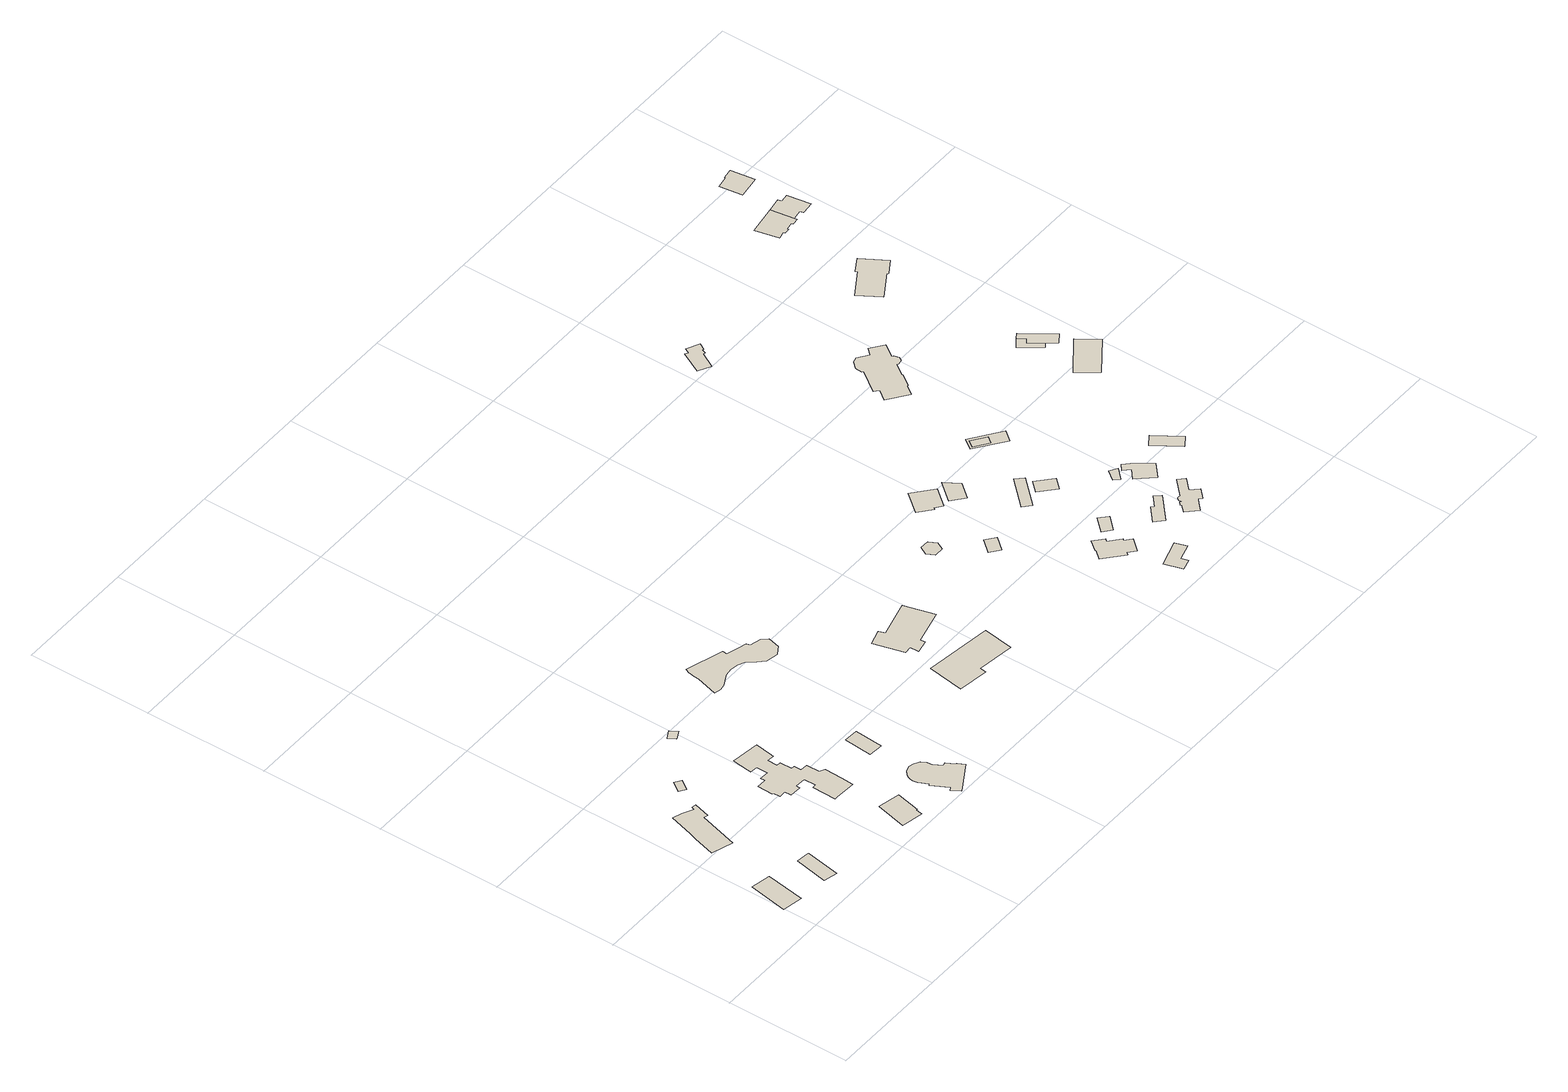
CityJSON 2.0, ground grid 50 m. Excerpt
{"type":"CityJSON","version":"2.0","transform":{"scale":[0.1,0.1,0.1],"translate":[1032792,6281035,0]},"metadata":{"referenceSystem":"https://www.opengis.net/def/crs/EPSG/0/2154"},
"CityObjects":{
"building1":{"type":"Building","attributes":{"altitude_sol":1.2,"altitude_sol_fixed":0,"code_commune_insee":"06004","code_departement_insee":"06","code_iris":"060040103","fictive_geom_cstr":false,"hauteur":6.2,"rf_force_lod11":false,"rf_h_ground":0.08,"rf_h_ground_":0.08,"rf_h_roof_50p":0,"rf_h_roof_70p":0,"rf_h_roof_max":0,"rf_h_roof_min":0,"rf_is_glass_roof_":false,"rf_nodata_frac_":1,"rf_nodata_r_":4.07,"rf_pc_select":"_HIGHEST_YET_INSUFFICIENT_COVERAGE","rf_pc_year":0,"rf_pt_density_":0,"rf_reconstruction_time":0,"rf_rmse_lod12":0,"rf_rmse_lod13":0,"rf_rmse_lod22":0,"rf_roof_n_planes":0,"rf_roof_type":"no points","rf_status":"reconstruction_succeeded","rf_volume_lod12":0,"rf_volume_lod13":0,"rf_volume_lod22":0,"s_geom_cstr":128},"geometry":[{"type":"MultiSurface","lod":"0","boundaries":[[[0,1,2,3]]]}]},
"building2":{"type":"Building","attributes":{"altitude_sol":6,"altitude_sol_fixed":7.08,"code_commune_insee":"06004","code_departement_insee":"06","code_iris":"060040103","fictive_geom_cstr":false,"hauteur":5,"rf_force_lod11":false,"rf_h_ground":0.08,"rf_h_ground_":0.08,"rf_h_roof_50p":0,"rf_h_roof_70p":0,"rf_h_roof_max":0,"rf_h_roof_min":0,"rf_is_glass_roof_":false,"rf_nodata_frac_":1,"rf_nodata_r_":2.77,"rf_pc_select":"_HIGHEST_YET_INSUFFICIENT_COVERAGE","rf_pc_year":0,"rf_pt_density_":0,"rf_reconstruction_time":0,"rf_rmse_lod12":0,"rf_rmse_lod13":0,"rf_rmse_lod22":0,"rf_roof_n_planes":0,"rf_roof_type":"no points","rf_status":"reconstruction_succeeded","rf_volume_lod12":0,"rf_volume_lod13":0,"rf_volume_lod22":0,"s_geom_cstr":77},"geometry":[{"type":"MultiSurface","lod":"0","boundaries":[[[4,5,6,7,8]]]}]},
"building3":{"type":"Building","attributes":{"altitude_sol":2.4,"altitude_sol_fixed":0,"code_commune_insee":"06004","code_departement_insee":"06","code_iris":"060040103","fictive_geom_cstr":false,"hauteur":7.6,"rf_force_lod11":false,"rf_h_ground":0.08,"rf_h_ground_":0.08,"rf_h_roof_50p":0,"rf_h_roof_70p":0,"rf_h_roof_max":0,"rf_h_roof_min":0,"rf_is_glass_roof_":false,"rf_nodata_frac_":1,"rf_nodata_r_":4.48,"rf_pc_select":"_HIGHEST_YET_INSUFFICIENT_COVERAGE","rf_pc_year":0,"rf_pt_density_":0,"rf_reconstruction_time":0,"rf_rmse_lod12":0,"rf_rmse_lod13":0,"rf_rmse_lod22":0,"rf_roof_n_planes":0,"rf_roof_type":"no points","rf_status":"reconstruction_succeeded","rf_volume_lod12":0,"rf_volume_lod13":0,"rf_volume_lod22":0,"s_geom_cstr":207},"geometry":[{"type":"MultiSurface","lod":"0","boundaries":[[[9,10,11,12,13,14,15,16,17,18,19]]]}]},
"building4":{"type":"Building","attributes":{"altitude_sol":0.9,"altitude_sol_fixed":0,"code_commune_insee":"06004","code_departement_insee":"06","code_iris":"060040103","fictive_geom_cstr":false,"hauteur":3,"rf_force_lod11":false,"rf_h_ground":0.08,"rf_h_ground_":0.08,"rf_h_roof_50p":0,"rf_h_roof_70p":0,"rf_h_roof_max":0,"rf_h_roof_min":0,"rf_is_glass_roof_":false,"rf_nodata_frac_":1,"rf_nodata_r_":1.6,"rf_pc_select":"_HIGHEST_YET_INSUFFICIENT_COVERAGE","rf_pc_year":0,"rf_pt_density_":0,"rf_reconstruction_time":0,"rf_rmse_lod12":0,"rf_rmse_lod13":0,"rf_rmse_lod22":0,"rf_roof_n_planes":0,"rf_roof_type":"no points","rf_status":"reconstruction_succeeded","rf_volume_lod12":0,"rf_volume_lod13":0,"rf_volume_lod22":0,"s_geom_cstr":16},"geometry":[{"type":"MultiSurface","lod":"0","boundaries":[[[20,21,22,23]]]}]},
"building5":{"type":"Building","attributes":{"altitude_sol":6.9,"altitude_sol_fixed":8.3,"code_commune_insee":"06004","code_departement_insee":"06","code_iris":"060040103","fictive_geom_cstr":false,"hauteur":6.1,"rf_force_lod11":false,"rf_h_ground":0.08,"rf_h_ground_":0.08,"rf_h_roof_50p":0,"rf_h_roof_70p":0,"rf_h_roof_max":0,"rf_h_roof_min":0,"rf_is_glass_roof_":false,"rf_nodata_frac_":1,"rf_nodata_r_":4.53,"rf_pc_select":"_HIGHEST_YET_INSUFFICIENT_COVERAGE","rf_pc_year":0,"rf_pt_density_":0,"rf_reconstruction_time":0,"rf_rmse_lod12":0,"rf_rmse_lod13":0,"rf_rmse_lod22":0,"rf_roof_n_planes":0,"rf_roof_type":"no points","rf_status":"reconstruction_succeeded","rf_volume_lod12":0,"rf_volume_lod13":0,"rf_volume_lod22":0,"s_geom_cstr":113},"geometry":[{"type":"MultiSurface","lod":"0","boundaries":[[[24,25,26,27,28,29]]]}]},
"building6":{"type":"Building","attributes":{"altitude_sol":0.7,"altitude_sol_fixed":6.9,"code_commune_insee":"06004","code_departement_insee":"06","code_iris":"060040103","fictive_geom_cstr":false,"hauteur":12.3,"rf_force_lod11":false,"rf_h_ground":0.08,"rf_h_ground_":0.08,"rf_h_roof_50p":0,"rf_h_roof_70p":0,"rf_h_roof_max":0,"rf_h_roof_min":0,"rf_is_glass_roof_":false,"rf_nodata_frac_":1,"rf_nodata_r_":6.03,"rf_pc_select":"_HIGHEST_YET_INSUFFICIENT_COVERAGE","rf_pc_year":0,"rf_pt_density_":0,"rf_reconstruction_time":0,"rf_rmse_lod12":0,"rf_rmse_lod13":0,"rf_rmse_lod22":0,"rf_roof_n_planes":0,"rf_roof_type":"no points","rf_status":"reconstruction_succeeded","rf_volume_lod12":0,"rf_volume_lod13":0,"rf_volume_lod22":0,"s_geom_cstr":433},"geometry":[{"type":"MultiSurface","lod":"0","boundaries":[[[30,31,32,33,34,35,36,37,38,39,40,41,42,43,44,45,46,47,48,49,50,51,52,53,54,55,56,57,58,59,60,61,62,63]]]}]},
"building7":{"type":"Building","attributes":{"altitude_sol":0.8,"altitude_sol_fixed":0,"code_commune_insee":"06004","code_departement_insee":"06","code_iris":"060040103","fictive_geom_cstr":false,"hauteur":3,"rf_force_lod11":false,"rf_h_ground":0.08,"rf_h_ground_":0.08,"rf_h_roof_50p":0,"rf_h_roof_70p":0,"rf_h_roof_max":0,"rf_h_roof_min":0,"rf_is_glass_roof_":false,"rf_nodata_frac_":1,"rf_nodata_r_":1.68,"rf_pc_select":"_HIGHEST_YET_INSUFFICIENT_COVERAGE","rf_pc_year":0,"rf_pt_density_":0,"rf_reconstruction_time":0,"rf_rmse_lod12":0,"rf_rmse_lod13":0,"rf_rmse_lod22":0,"rf_roof_n_planes":0,"rf_roof_type":"no points","rf_status":"reconstruction_succeeded","rf_volume_lod12":0,"rf_volume_lod13":0,"rf_volume_lod22":0,"s_geom_cstr":13},"geometry":[{"type":"MultiSurface","lod":"0","boundaries":[[[64,65,66,67]]]}]},
"building8":{"type":"Building","attributes":{"altitude_sol":6.7,"altitude_sol_fixed":8.99,"code_commune_insee":"06004","code_departement_insee":"06","code_iris":"060040103","fictive_geom_cstr":false,"hauteur":10.9,"rf_force_lod11":false,"rf_h_ground":0.08,"rf_h_ground_":0.08,"rf_h_roof_50p":0,"rf_h_roof_70p":0,"rf_h_roof_max":0,"rf_h_roof_min":0,"rf_is_glass_roof_":false,"rf_nodata_frac_":1,"rf_nodata_r_":5.62,"rf_pc_select":"_HIGHEST_YET_INSUFFICIENT_COVERAGE","rf_pc_year":0,"rf_pt_density_":0,"rf_reconstruction_time":0,"rf_rmse_lod12":0,"rf_rmse_lod13":0,"rf_rmse_lod22":0,"rf_roof_n_planes":0,"rf_roof_type":"no points","rf_status":"reconstruction_succeeded","rf_volume_lod12":0,"rf_volume_lod13":0,"rf_volume_lod22":0,"s_geom_cstr":217},"geometry":[{"type":"MultiSurface","lod":"0","boundaries":[[[68,69,70,71,72,73,74,75,76,77,78,79,80,81,82,83,84,85,86,87,88]]]}]},
"building9":{"type":"Building","attributes":{"altitude_sol":1.9,"altitude_sol_fixed":7.5,"code_commune_insee":"06004","code_departement_insee":"06","code_iris":"060040103","fictive_geom_cstr":false,"hauteur":5,"rf_force_lod11":false,"rf_h_ground":0.08,"rf_h_ground_":0.08,"rf_h_roof_50p":0,"rf_h_roof_70p":0,"rf_h_roof_max":0,"rf_h_roof_min":0,"rf_is_glass_roof_":false,"rf_nodata_frac_":1,"rf_nodata_r_":2.92,"rf_pc_select":"_HIGHEST_YET_INSUFFICIENT_COVERAGE","rf_pc_year":0,"rf_pt_density_":0,"rf_reconstruction_time":0,"rf_rmse_lod12":0,"rf_rmse_lod13":0,"rf_rmse_lod22":0,"rf_roof_n_planes":0,"rf_roof_type":"no points","rf_status":"reconstruction_succeeded","rf_volume_lod12":0,"rf_volume_lod13":0,"rf_volume_lod22":0,"s_geom_cstr":66},"geometry":[{"type":"MultiSurface","lod":"0","boundaries":[[[89,90,91,92]]]}]},
"building10":{"type":"Building","attributes":{"altitude_sol":0.4,"altitude_sol_fixed":0,"code_commune_insee":"06004","code_departement_insee":"06","code_iris":"060040103","fictive_geom_cstr":false,"hauteur":12.2,"rf_force_lod11":false,"rf_h_ground":0.08,"rf_h_ground_":0.08,"rf_h_roof_50p":0,"rf_h_roof_70p":0,"rf_h_roof_max":0,"rf_h_roof_min":0,"rf_is_glass_roof_":false,"rf_nodata_frac_":1,"rf_nodata_r_":5.79,"rf_pc_select":"_HIGHEST_YET_INSUFFICIENT_COVERAGE","rf_pc_year":0,"rf_pt_density_":0,"rf_reconstruction_time":0,"rf_rmse_lod12":0,"rf_rmse_lod13":0,"rf_rmse_lod22":0,"rf_roof_n_planes":0,"rf_roof_type":"no points","rf_status":"reconstruction_succeeded","rf_volume_lod12":0,"rf_volume_lod13":0,"rf_volume_lod22":0,"s_geom_cstr":331},"geometry":[{"type":"MultiSurface","lod":"0","boundaries":[[[93,94,95,96,97,98,99,100,101,102,103,104,105,106,107,108,109,110,111,112,113,114,115,116]]]}]},
"building11":{"type":"Building","attributes":{"altitude_sol":0.9,"altitude_sol_fixed":9.44,"code_commune_insee":"06004","code_departement_insee":"06","code_iris":"060040103","fictive_geom_cstr":false,"hauteur":4.6,"rf_force_lod11":false,"rf_h_ground":0.08,"rf_h_ground_":0.08,"rf_h_roof_50p":0,"rf_h_roof_70p":0,"rf_h_roof_max":0,"rf_h_roof_min":0,"rf_is_glass_roof_":false,"rf_nodata_frac_":1,"rf_nodata_r_":7.1,"rf_pc_select":"_HIGHEST_YET_INSUFFICIENT_COVERAGE","rf_pc_year":0,"rf_pt_density_":0,"rf_reconstruction_time":0,"rf_rmse_lod12":0,"rf_rmse_lod13":0,"rf_rmse_lod22":0,"rf_roof_n_planes":0,"rf_roof_type":"no points","rf_status":"reconstruction_succeeded","rf_volume_lod12":0,"rf_volume_lod13":0,"rf_volume_lod22":0,"s_geom_cstr":365},"geometry":[{"type":"MultiSurface","lod":"0","boundaries":[[[117,118,119,120,121,122]]]}]},
"building12":{"type":"Building","attributes":{"altitude_sol":1.3,"altitude_sol_fixed":7.45,"code_commune_insee":"06004","code_departement_insee":"06","code_iris":"060040103","fictive_geom_cstr":false,"hauteur":3.2,"rf_force_lod11":false,"rf_h_ground":0.08,"rf_h_ground_":0.08,"rf_h_roof_50p":0,"rf_h_roof_70p":0,"rf_h_roof_max":0,"rf_h_roof_min":0,"rf_is_glass_roof_":false,"rf_nodata_frac_":1,"rf_nodata_r_":6.3,"rf_pc_select":"_HIGHEST_YET_INSUFFICIENT_COVERAGE","rf_pc_year":0,"rf_pt_density_":0,"rf_reconstruction_time":0,"rf_rmse_lod12":0,"rf_rmse_lod13":0,"rf_rmse_lod22":0,"rf_roof_n_planes":0,"rf_roof_type":"no points","rf_status":"reconstruction_succeeded","rf_volume_lod12":0,"rf_volume_lod13":0,"rf_volume_lod22":0,"s_geom_cstr":297},"geometry":[{"type":"MultiSurface","lod":"0","boundaries":[[[123,124,125,126,127,128,129,130,131,132]]]}]},
"building13":{"type":"Building","attributes":{"altitude_sol_fixed":0,"code_commune_insee":"06004","code_departement_insee":"06","code_iris":"060040103","fictive_geom_cstr":true,"hauteur":2,"rf_force_lod11":false,"rf_h_ground":0.08,"rf_h_ground_":0.08,"rf_h_roof_50p":0,"rf_h_roof_70p":0,"rf_h_roof_max":0,"rf_h_roof_min":0,"rf_is_glass_roof_":false,"rf_nodata_frac_":1,"rf_nodata_r_":3.11,"rf_pc_select":"_HIGHEST_YET_INSUFFICIENT_COVERAGE","rf_pc_year":0,"rf_pt_density_":0,"rf_reconstruction_time":0,"rf_rmse_lod12":0,"rf_rmse_lod13":0,"rf_rmse_lod22":0,"rf_roof_n_planes":0,"rf_roof_type":"no points","rf_status":"reconstruction_succeeded","rf_volume_lod12":0,"rf_volume_lod13":0,"rf_volume_lod22":0},"geometry":[{"type":"MultiSurface","lod":"0","boundaries":[[[133,134,135,136,137,138]]]}]},
"building14":{"type":"Building","attributes":{"altitude_sol":4,"altitude_sol_fixed":7.5,"code_commune_insee":"06004","code_departement_insee":"06","code_iris":"060040103","fictive_geom_cstr":false,"hauteur":4.6,"rf_force_lod11":false,"rf_h_ground":0.08,"rf_h_ground_":0.08,"rf_h_roof_50p":0,"rf_h_roof_70p":0,"rf_h_roof_max":0,"rf_h_roof_min":0,"rf_is_glass_roof_":false,"rf_nodata_frac_":1,"rf_nodata_r_":2.42,"rf_pc_select":"_HIGHEST_YET_INSUFFICIENT_COVERAGE","rf_pc_year":0,"rf_pt_density_":0,"rf_reconstruction_time":0,"rf_rmse_lod12":0,"rf_rmse_lod13":0,"rf_rmse_lod22":0,"rf_roof_n_planes":0,"rf_roof_type":"no points","rf_status":"reconstruction_succeeded","rf_volume_lod12":0,"rf_volume_lod13":0,"rf_volume_lod22":0,"s_geom_cstr":32},"geometry":[{"type":"MultiSurface","lod":"0","boundaries":[[[139,140,141,142,143]]]}]},
"building15":{"type":"Building","attributes":{"altitude_sol":5,"altitude_sol_fixed":9.02,"code_commune_insee":"06004","code_departement_insee":"06","code_iris":"060040103","fictive_geom_cstr":false,"hauteur":8.7,"rf_force_lod11":false,"rf_h_ground":0.08,"rf_h_ground_":0.08,"rf_h_roof_50p":0,"rf_h_roof_70p":0,"rf_h_roof_max":0,"rf_h_roof_min":0,"rf_is_glass_roof_":false,"rf_nodata_frac_":1,"rf_nodata_r_":4.2,"rf_pc_select":"_HIGHEST_YET_INSUFFICIENT_COVERAGE","rf_pc_year":0,"rf_pt_density_":0,"rf_reconstruction_time":0,"rf_rmse_lod12":0,"rf_rmse_lod13":0,"rf_rmse_lod22":0,"rf_roof_n_planes":0,"rf_roof_type":"no points","rf_status":"reconstruction_succeeded","rf_volume_lod12":0,"rf_volume_lod13":0,"rf_volume_lod22":0,"s_geom_cstr":116},"geometry":[{"type":"MultiSurface","lod":"0","boundaries":[[[144,145,146,147,148,149,150,151,152,153,154,155]]]}]},
"building16":{"type":"Building","attributes":{"altitude_sol":1.4,"altitude_sol_fixed":0,"code_commune_insee":"06004","code_departement_insee":"06","code_iris":"060040103","fictive_geom_cstr":false,"hauteur":11.9,"rf_force_lod11":false,"rf_h_ground":0.08,"rf_h_ground_":0.08,"rf_h_roof_50p":0,"rf_h_roof_70p":0,"rf_h_roof_max":0,"rf_h_roof_min":0,"rf_is_glass_roof_":false,"rf_nodata_frac_":1,"rf_nodata_r_":4.84,"rf_pc_select":"_HIGHEST_YET_INSUFFICIENT_COVERAGE","rf_pc_year":0,"rf_pt_density_":0,"rf_reconstruction_time":0,"rf_rmse_lod12":0,"rf_rmse_lod13":0,"rf_rmse_lod22":0,"rf_roof_n_planes":0,"rf_roof_type":"no points","rf_status":"reconstruction_succeeded","rf_volume_lod12":0,"rf_volume_lod13":0,"rf_volume_lod22":0,"s_geom_cstr":100},"geometry":[{"type":"MultiSurface","lod":"0","boundaries":[[[156,157,158,159,160,161]]]}]},
"building17":{"type":"Building","attributes":{"altitude_sol":5.7,"altitude_sol_fixed":10.32,"code_commune_insee":"06004","code_departement_insee":"06","code_iris":"060040103","fictive_geom_cstr":false,"hauteur":4,"rf_force_lod11":false,"rf_h_ground":0.08,"rf_h_ground_":0.08,"rf_h_roof_50p":0,"rf_h_roof_70p":0,"rf_h_roof_max":0,"rf_h_roof_min":0,"rf_is_glass_roof_":false,"rf_nodata_frac_":1,"rf_nodata_r_":2.82,"rf_pc_select":"_HIGHEST_YET_INSUFFICIENT_COVERAGE","rf_pc_year":0,"rf_pt_density_":0,"rf_reconstruction_time":0,"rf_rmse_lod12":0,"rf_rmse_lod13":0,"rf_rmse_lod22":0,"rf_roof_n_planes":0,"rf_roof_type":"no points","rf_status":"reconstruction_succeeded","rf_volume_lod12":0,"rf_volume_lod13":0,"rf_volume_lod22":0,"s_geom_cstr":70},"geometry":[{"type":"MultiSurface","lod":"0","boundaries":[[[162,163,164,165,166,167]]]}]},
"building18":{"type":"Building","attributes":{"altitude_sol":1.4,"altitude_sol_fixed":6.68,"code_commune_insee":"06004","code_departement_insee":"06","code_iris":"060040103","fictive_geom_cstr":false,"hauteur":7.7,"rf_force_lod11":false,"rf_h_ground":0.08,"rf_h_ground_":0.08,"rf_h_roof_50p":0,"rf_h_roof_70p":0,"rf_h_roof_max":0,"rf_h_roof_min":0,"rf_is_glass_roof_":false,"rf_nodata_frac_":1,"rf_nodata_r_":3.27,"rf_pc_select":"_HIGHEST_YET_INSUFFICIENT_COVERAGE","rf_pc_year":0,"rf_pt_density_":0,"rf_reconstruction_time":0,"rf_rmse_lod12":0,"rf_rmse_lod13":0,"rf_rmse_lod22":0,"rf_roof_n_planes":0,"rf_roof_type":"no points","rf_status":"reconstruction_succeeded","rf_volume_lod12":0,"rf_volume_lod13":0,"rf_volume_lod22":0,"s_geom_cstr":57},"geometry":[{"type":"MultiSurface","lod":"0","boundaries":[[[168,169,170,171]]]}]},
"building19":{"type":"Building","attributes":{"altitude_sol":4.8,"altitude_sol_fixed":9.08,"code_commune_insee":"06004","code_departement_insee":"06","code_iris":"060040103","fictive_geom_cstr":false,"hauteur":3,"rf_force_lod11":false,"rf_h_ground":0.08,"rf_h_ground_":0.08,"rf_h_roof_50p":0,"rf_h_roof_70p":0,"rf_h_roof_max":0,"rf_h_roof_min":0,"rf_is_glass_roof_":false,"rf_nodata_frac_":1,"rf_nodata_r_":2.17,"rf_pc_select":"_HIGHEST_YET_INSUFFICIENT_COVERAGE","rf_pc_year":0,"rf_pt_density_":0,"rf_reconstruction_time":0,"rf_rmse_lod12":0,"rf_rmse_lod13":0,"rf_rmse_lod22":0,"rf_roof_n_planes":0,"rf_roof_type":"no points","rf_status":"reconstruction_succeeded","rf_volume_lod12":0,"rf_volume_lod13":0,"rf_volume_lod22":0,"s_geom_cstr":30},"geometry":[{"type":"MultiSurface","lod":"0","boundaries":[[[172,173,174,175]]]}]},
"building20":{"type":"Building","attributes":{"altitude_sol":4.3,"altitude_sol_fixed":7.76,"code_commune_insee":"06004","code_departement_insee":"06","code_iris":"060040103","fictive_geom_cstr":false,"hauteur":5.2,"rf_force_lod11":false,"rf_h_ground":0.08,"rf_h_ground_":0.08,"rf_h_roof_50p":0,"rf_h_roof_70p":0,"rf_h_roof_max":0,"rf_h_roof_min":0,"rf_is_glass_roof_":false,"rf_nodata_frac_":1,"rf_nodata_r_":2.03,"rf_pc_select":"_HIGHEST_YET_INSUFFICIENT_COVERAGE","rf_pc_year":0,"rf_pt_density_":0,"rf_reconstruction_time":0,"rf_rmse_lod12":0,"rf_rmse_lod13":0,"rf_rmse_lod22":0,"rf_roof_n_planes":0,"rf_roof_type":"no points","rf_status":"reconstruction_succeeded","rf_volume_lod12":0,"rf_volume_lod13":0,"rf_volume_lod22":0,"s_geom_cstr":58},"geometry":[{"type":"MultiSurface","lod":"0","boundaries":[[[176,177,178,179]]]}]},
"building21":{"type":"Building","attributes":{"altitude_sol":4.3,"altitude_sol_fixed":8.07,"code_commune_insee":"06004","code_departement_insee":"06","code_iris":"060040103","fictive_geom_cstr":false,"hauteur":8.2,"rf_force_lod11":false,"rf_h_ground":0.08,"rf_h_ground_":0.08,"rf_h_roof_50p":0,"rf_h_roof_70p":0,"rf_h_roof_max":0,"rf_h_roof_min":0,"rf_is_glass_roof_":false,"rf_nodata_frac_":1,"rf_nodata_r_":2.73,"rf_pc_select":"_HIGHEST_YET_INSUFFICIENT_COVERAGE","rf_pc_year":0,"rf_pt_density_":0,"rf_reconstruction_time":0,"rf_rmse_lod12":0,"rf_rmse_lod13":0,"rf_rmse_lod22":0,"rf_roof_n_planes":0,"rf_roof_type":"no points","rf_status":"reconstruction_succeeded","rf_volume_lod12":0,"rf_volume_lod13":0,"rf_volume_lod22":0,"s_geom_cstr":45},"geometry":[{"type":"MultiSurface","lod":"0","boundaries":[[[180,181,182,183]]]}]},
"building22":{"type":"Building","attributes":{"altitude_sol":5.1,"altitude_sol_fixed":9.08,"code_commune_insee":"06004","code_departement_insee":"06","code_iris":"060040103","fictive_geom_cstr":false,"hauteur":3.8,"rf_force_lod11":false,"rf_h_ground":0.08,"rf_h_ground_":0.08,"rf_h_roof_50p":0,"rf_h_roof_70p":0,"rf_h_roof_max":0,"rf_h_roof_min":0,"rf_is_glass_roof_":false,"rf_nodata_frac_":1,"rf_nodata_r_":2.27,"rf_pc_select":"_HIGHEST_YET_INSUFFICIENT_COVERAGE","rf_pc_year":0,"rf_pt_density_":0,"rf_reconstruction_time":0,"rf_rmse_lod12":0,"rf_rmse_lod13":0,"rf_rmse_lod22":0,"rf_roof_n_planes":0,"rf_roof_type":"no points","rf_status":"reconstruction_succeeded","rf_volume_lod12":0,"rf_volume_lod13":0,"rf_volume_lod22":0,"s_geom_cstr":52},"geometry":[{"type":"MultiSurface","lod":"0","boundaries":[[[184,185,186,187,188,189,190,191]]]}]},
"building23":{"type":"Building","attributes":{"altitude_sol":5.1,"altitude_sol_fixed":9.43,"code_commune_insee":"06004","code_departement_insee":"06","code_iris":"060040103","fictive_geom_cstr":false,"hauteur":6.9,"rf_force_lod11":false,"rf_h_ground":0.08,"rf_h_ground_":0.08,"rf_h_roof_50p":0,"rf_h_roof_70p":0,"rf_h_roof_max":0,"rf_h_roof_min":0,"rf_is_glass_roof_":false,"rf_nodata_frac_":1,"rf_nodata_r_":3.3,"rf_pc_select":"_HIGHEST_YET_INSUFFICIENT_COVERAGE","rf_pc_year":0,"rf_pt_density_":0,"rf_reconstruction_time":0,"rf_rmse_lod12":0,"rf_rmse_lod13":0,"rf_rmse_lod22":0,"rf_roof_n_planes":0,"rf_roof_type":"no points","rf_status":"reconstruction_succeeded","rf_volume_lod12":0,"rf_volume_lod13":0,"rf_volume_lod22":0,"s_geom_cstr":96},"geometry":[{"type":"MultiSurface","lod":"0","boundaries":[[[192,193,194,195,196,197,198,199,200,201,202,203,204,205,206,207,208]]]}]},
"building24":{"type":"Building","attributes":{"altitude_sol":2.9,"altitude_sol_fixed":7.34,"code_commune_insee":"06004","code_departement_insee":"06","code_iris":"060040103","fictive_geom_cstr":false,"hauteur":5.3,"rf_force_lod11":false,"rf_h_ground":0.08,"rf_h_ground_":0.08,"rf_h_roof_50p":0,"rf_h_roof_70p":0,"rf_h_roof_max":0,"rf_h_roof_min":0,"rf_is_glass_roof_":false,"rf_nodata_frac_":1,"rf_nodata_r_":1.62,"rf_pc_select":"_HIGHEST_YET_INSUFFICIENT_COVERAGE","rf_pc_year":0,"rf_pt_density_":0,"rf_reconstruction_time":0,"rf_rmse_lod12":0,"rf_rmse_lod13":0,"rf_rmse_lod22":0,"rf_roof_n_planes":0,"rf_roof_type":"no points","rf_status":"reconstruction_succeeded","rf_volume_lod12":0,"rf_volume_lod13":0,"rf_volume_lod22":0,"s_geom_cstr":21},"geometry":[{"type":"MultiSurface","lod":"0","boundaries":[[[209,210,211,212]]]}]},
"building25":{"type":"Building","attributes":{"altitude_sol":5.4,"altitude_sol_fixed":8.55,"code_commune_insee":"06004","code_departement_insee":"06","code_iris":"060040103","fictive_geom_cstr":false,"hauteur":3,"rf_force_lod11":false,"rf_h_ground":0.08,"rf_h_ground_":0.08,"rf_h_roof_50p":0,"rf_h_roof_70p":0,"rf_h_roof_max":0,"rf_h_roof_min":0,"rf_is_glass_roof_":false,"rf_nodata_frac_":1,"rf_nodata_r_":1.67,"rf_pc_select":"_HIGHEST_YET_INSUFFICIENT_COVERAGE","rf_pc_year":0,"rf_pt_density_":0,"rf_reconstruction_time":0,"rf_rmse_lod12":0,"rf_rmse_lod13":0,"rf_rmse_lod22":0,"rf_roof_n_planes":0,"rf_roof_type":"no points","rf_status":"reconstruction_succeeded","rf_volume_lod12":0,"rf_volume_lod13":0,"rf_volume_lod22":0,"s_geom_cstr":17},"geometry":[{"type":"MultiSurface","lod":"0","boundaries":[[[213,214,215,216]]]}]},
"building26":{"type":"Building","attributes":{"altitude_sol":2.9,"altitude_sol_fixed":7.34,"code_commune_insee":"06004","code_departement_insee":"06","code_iris":"060040103","fictive_geom_cstr":false,"hauteur":5.3,"rf_force_lod11":false,"rf_h_ground":0.08,"rf_h_ground_":0.08,"rf_h_roof_50p":0,"rf_h_roof_70p":0,"rf_h_roof_max":0,"rf_h_roof_min":0,"rf_is_glass_roof_":false,"rf_nodata_frac_":1,"rf_nodata_r_":2.57,"rf_pc_select":"_HIGHEST_YET_INSUFFICIENT_COVERAGE","rf_pc_year":0,"rf_pt_density_":0,"rf_reconstruction_time":0,"rf_rmse_lod12":0,"rf_rmse_lod13":0,"rf_rmse_lod22":0,"rf_roof_n_planes":0,"rf_roof_type":"no points","rf_status":"reconstruction_succeeded","rf_volume_lod12":0,"rf_volume_lod13":0,"rf_volume_lod22":0,"s_geom_cstr":52},"geometry":[{"type":"MultiSurface","lod":"0","boundaries":[[[217,218,219,220],[209,212,211,210]]]}]},
"building27":{"type":"Building","attributes":{"altitude_sol":5.2,"altitude_sol_fixed":8.55,"code_commune_insee":"06004","code_departement_insee":"06","code_iris":"060040103","fictive_geom_cstr":false,"hauteur":4.5,"rf_force_lod11":false,"rf_h_ground":0.08,"rf_h_ground_":0.08,"rf_h_roof_50p":0,"rf_h_roof_70p":0,"rf_h_roof_max":0,"rf_h_roof_min":0,"rf_is_glass_roof_":false,"rf_nodata_frac_":1,"rf_nodata_r_":3.89,"rf_pc_select":"_HIGHEST_YET_INSUFFICIENT_COVERAGE","rf_pc_year":0,"rf_pt_density_":0,"rf_reconstruction_time":0,"rf_rmse_lod12":0,"rf_rmse_lod13":0,"rf_rmse_lod22":0,"rf_roof_n_planes":0,"rf_roof_type":"no points","rf_status":"reconstruction_succeeded","rf_volume_lod12":0,"rf_volume_lod13":0,"rf_volume_lod22":0,"s_geom_cstr":78},"geometry":[{"type":"MultiSurface","lod":"0","boundaries":[[[221,222,223,224,225,226,227]]]}]},
"building28":{"type":"Building","attributes":{"altitude_sol":3.2,"altitude_sol_fixed":0,"code_commune_insee":"06004","code_departement_insee":"06","code_iris":"060040103","fictive_geom_cstr":false,"hauteur":5,"rf_force_lod11":false,"rf_h_ground":0.08,"rf_h_ground_":0.08,"rf_h_roof_50p":0,"rf_h_roof_70p":0,"rf_h_roof_max":0,"rf_h_roof_min":0,"rf_is_glass_roof_":false,"rf_nodata_frac_":1,"rf_nodata_r_":2.85,"rf_pc_select":"_HIGHEST_YET_INSUFFICIENT_COVERAGE","rf_pc_year":0,"rf_pt_density_":0,"rf_reconstruction_time":0,"rf_rmse_lod12":0,"rf_rmse_lod13":0,"rf_rmse_lod22":0,"rf_roof_n_planes":0,"rf_roof_type":"no points","rf_status":"reconstruction_succeeded","rf_volume_lod12":0,"rf_volume_lod13":0,"rf_volume_lod22":0,"s_geom_cstr":70},"geometry":[{"type":"MultiSurface","lod":"0","boundaries":[[[228,229,230,231,232,233,234,235,236,237]]]}]},
"building29":{"type":"Building","attributes":{"altitude_sol":1.5,"altitude_sol_fixed":6.49,"code_commune_insee":"06004","code_departement_insee":"06","code_iris":"060040103","fictive_geom_cstr":false,"hauteur":11.8,"rf_force_lod11":false,"rf_h_ground":0.08,"rf_h_ground_":0.08,"rf_h_roof_50p":0,"rf_h_roof_70p":0,"rf_h_roof_max":0,"rf_h_roof_min":0,"rf_is_glass_roof_":false,"rf_nodata_frac_":1,"rf_nodata_r_":6.15,"rf_pc_select":"_HIGHEST_YET_INSUFFICIENT_COVERAGE","rf_pc_year":0,"rf_pt_density_":0,"rf_reconstruction_time":0,"rf_rmse_lod12":0,"rf_rmse_lod13":0,"rf_rmse_lod22":0,"rf_roof_n_planes":0,"rf_roof_type":"no points","rf_status":"reconstruction_succeeded","rf_volume_lod12":0,"rf_volume_lod13":0,"rf_volume_lod22":0,"s_geom_cstr":313},"geometry":[{"type":"MultiSurface","lod":"0","boundaries":[[[238,239,240,241,242,243,244,245,246,247,248,249,250,251,252,253,254,255,256,257,258,259,260]]]}]},
"building30":{"type":"Building","attributes":{"altitude_sol":5.9,"altitude_sol_fixed":9.39,"code_commune_insee":"06004","code_departement_insee":"06","code_iris":"060040103","fictive_geom_cstr":false,"hauteur":6.2,"rf_force_lod11":false,"rf_h_ground":0.08,"rf_h_ground_":0.08,"rf_h_roof_50p":0,"rf_h_roof_70p":0,"rf_h_roof_max":0,"rf_h_roof_min":0,"rf_is_glass_roof_":false,"rf_nodata_frac_":1,"rf_nodata_r_":2.53,"rf_pc_select":"_HIGHEST_YET_INSUFFICIENT_COVERAGE","rf_pc_year":0,"rf_pt_density_":0,"rf_reconstruction_time":0,"rf_rmse_lod12":0,"rf_rmse_lod13":0,"rf_rmse_lod22":0,"rf_roof_n_planes":0,"rf_roof_type":"no points","rf_status":"reconstruction_succeeded","rf_volume_lod12":0,"rf_volume_lod13":0,"rf_volume_lod22":0,"s_geom_cstr":59},"geometry":[{"type":"MultiSurface","lod":"0","boundaries":[[[261,262,263,264]]]}]},
"building31":{"type":"Building","attributes":{"altitude_sol":5,"altitude_sol_fixed":8.33,"code_commune_insee":"06004","code_departement_insee":"06","code_iris":"060040103","fictive_geom_cstr":false,"hauteur":3,"rf_force_lod11":false,"rf_h_ground":0.08,"rf_h_ground_":0.08,"rf_h_roof_50p":0,"rf_h_roof_70p":0,"rf_h_roof_max":0,"rf_h_roof_min":0,"rf_is_glass_roof_":false,"rf_nodata_frac_":1,"rf_nodata_r_":1.76,"rf_pc_select":"_HIGHEST_YET_INSUFFICIENT_COVERAGE","rf_pc_year":0,"rf_pt_density_":0,"rf_reconstruction_time":0,"rf_rmse_lod12":0,"rf_rmse_lod13":0,"rf_rmse_lod22":0,"rf_roof_n_planes":0,"rf_roof_type":"no points","rf_status":"reconstruction_succeeded","rf_volume_lod12":0,"rf_volume_lod13":0,"rf_volume_lod22":0,"s_geom_cstr":29},"geometry":[{"type":"MultiSurface","lod":"0","boundaries":[[[265,266,267,268,269,270]]]}]},
"building32":{"type":"Building","attributes":{"altitude_sol":5.9,"altitude_sol_fixed":9.67,"code_commune_insee":"06004","code_departement_insee":"06","code_iris":"060040103","fictive_geom_cstr":false,"hauteur":7.3,"rf_force_lod11":false,"rf_h_ground":0.08,"rf_h_ground_":0.08,"rf_h_roof_50p":0,"rf_h_roof_70p":0,"rf_h_roof_max":0,"rf_h_roof_min":0,"rf_is_glass_roof_":false,"rf_nodata_frac_":1,"rf_nodata_r_":4.9,"rf_pc_select":"_HIGHEST_YET_INSUFFICIENT_COVERAGE","rf_pc_year":0,"rf_pt_density_":0,"rf_reconstruction_time":0,"rf_rmse_lod12":0,"rf_rmse_lod13":0,"rf_rmse_lod22":0,"rf_roof_n_planes":0,"rf_roof_type":"no points","rf_status":"reconstruction_succeeded","rf_volume_lod12":0,"rf_volume_lod13":0,"rf_volume_lod22":0,"s_geom_cstr":167},"geometry":[{"type":"MultiSurface","lod":"0","boundaries":[[[271,272,273,274]]]}]},
"building33":{"type":"Building","attributes":{"altitude_sol":5,"altitude_sol_fixed":9.2,"code_commune_insee":"06004","code_departement_insee":"06","code_iris":"060040103","fictive_geom_cstr":false,"hauteur":8.4,"rf_force_lod11":false,"rf_h_ground":0.08,"rf_h_ground_":0.08,"rf_h_roof_50p":0,"rf_h_roof_70p":0,"rf_h_roof_max":0,"rf_h_roof_min":0,"rf_is_glass_roof_":false,"rf_nodata_frac_":1,"rf_nodata_r_":2.52,"rf_pc_select":"_HIGHEST_YET_INSUFFICIENT_COVERAGE","rf_pc_year":0,"rf_pt_density_":0,"rf_reconstruction_time":0,"rf_rmse_lod12":0,"rf_rmse_lod13":0,"rf_rmse_lod22":0,"rf_roof_n_planes":0,"rf_roof_type":"no points","rf_status":"reconstruction_succeeded","rf_volume_lod12":0,"rf_volume_lod13":0,"rf_volume_lod22":0,"s_geom_cstr":65},"geometry":[{"type":"MultiSurface","lod":"0","boundaries":[[[275,276,277,268,267,266,265,278]]]}]},
"building34":{"type":"Building","attributes":{"altitude_sol":2.1,"altitude_sol_fixed":6.37,"code_commune_insee":"06004","code_departement_insee":"06","code_iris":"060040103","fictive_geom_cstr":false,"hauteur":10.9,"rf_force_lod11":false,"rf_h_ground":0.08,"rf_h_ground_":0.08,"rf_h_roof_50p":0,"rf_h_roof_70p":0,"rf_h_roof_max":0,"rf_h_roof_min":0,"rf_is_glass_roof_":false,"rf_nodata_frac_":1,"rf_nodata_r_":5.24,"rf_pc_select":"_HIGHEST_YET_INSUFFICIENT_COVERAGE","rf_pc_year":0,"rf_pt_density_":0,"rf_reconstruction_time":0,"rf_rmse_lod12":0,"rf_rmse_lod13":0,"rf_rmse_lod22":0,"rf_roof_n_planes":0,"rf_roof_type":"no points","rf_status":"reconstruction_succeeded","rf_volume_lod12":0,"rf_volume_lod13":0,"rf_volume_lod22":0,"s_geom_cstr":201},"geometry":[{"type":"MultiSurface","lod":"0","boundaries":[[[279,280,281,282,283,284,285,286]]]}]},
"building35":{"type":"Building","attributes":{"altitude_sol":3.6,"altitude_sol_fixed":0,"code_commune_insee":"06004","code_departement_insee":"06","code_iris":"060040103","fictive_geom_cstr":false,"hauteur":5.2,"rf_force_lod11":false,"rf_h_ground":0.08,"rf_h_ground_":0.08,"rf_h_roof_50p":0,"rf_h_roof_70p":0,"rf_h_roof_max":0,"rf_h_roof_min":0,"rf_is_glass_roof_":false,"rf_nodata_frac_":1,"rf_nodata_r_":4.93,"rf_pc_select":"_HIGHEST_YET_INSUFFICIENT_COVERAGE","rf_pc_year":0,"rf_pt_density_":0,"rf_reconstruction_time":0,"rf_rmse_lod12":0,"rf_rmse_lod13":0,"rf_rmse_lod22":0,"rf_roof_n_planes":0,"rf_roof_type":"no points","rf_status":"reconstruction_succeeded","rf_volume_lod12":0,"rf_volume_lod13":0,"rf_volume_lod22":0,"s_geom_cstr":115},"geometry":[{"type":"MultiSurface","lod":"0","boundaries":[[[287,288,289,290,291,292,293,294,295,296,297]]]}]},
"building36":{"type":"Building","attributes":{"altitude_sol":1.4,"altitude_sol_fixed":6.77,"code_commune_insee":"06004","code_departement_insee":"06","code_iris":"060040103","fictive_geom_cstr":false,"hauteur":8.2,"rf_force_lod11":false,"rf_h_ground":0.08,"rf_h_ground_":0.08,"rf_h_roof_50p":0,"rf_h_roof_70p":0,"rf_h_roof_max":0,"rf_h_roof_min":0,"rf_is_glass_roof_":false,"rf_nodata_frac_":1,"rf_nodata_r_":4.12,"rf_pc_select":"_HIGHEST_YET_INSUFFICIENT_COVERAGE","rf_pc_year":0,"rf_pt_density_":0,"rf_reconstruction_time":0,"rf_rmse_lod12":0,"rf_rmse_lod13":0,"rf_rmse_lod22":0,"rf_roof_n_planes":0,"rf_roof_type":"no points","rf_status":"reconstruction_succeeded","rf_volume_lod12":0,"rf_volume_lod13":0,"rf_volume_lod22":0,"s_geom_cstr":90},"geometry":[{"type":"MultiSurface","lod":"0","boundaries":[[[298,299,300,294,293,301,302,303]]]}]},
"building37":{"type":"Building","attributes":{"altitude_sol":0.8,"altitude_sol_fixed":5.9,"code_commune_insee":"06004","code_departement_insee":"06","code_iris":"060040103","fictive_geom_cstr":false,"hauteur":9.8,"rf_force_lod11":false,"rf_h_ground":0.08,"rf_h_ground_":0.08,"rf_h_roof_50p":0,"rf_h_roof_70p":0,"rf_h_roof_max":0,"rf_h_roof_min":0,"rf_is_glass_roof_":false,"rf_nodata_frac_":1,"rf_nodata_r_":4.5,"rf_pc_select":"_HIGHEST_YET_INSUFFICIENT_COVERAGE","rf_pc_year":0,"rf_pt_density_":0,"rf_reconstruction_time":0,"rf_rmse_lod12":0,"rf_rmse_lod13":0,"rf_rmse_lod22":0,"rf_roof_n_planes":0,"rf_roof_type":"no points","rf_status":"reconstruction_succeeded","rf_volume_lod12":0,"rf_volume_lod13":0,"rf_volume_lod22":0,"s_geom_cstr":85},"geometry":[{"type":"MultiSurface","lod":"0","boundaries":[[[304,305,306,307,308,309]]]}]}
},
"vertices":[
[27,292,0],[0,137,0],[80,122,0],[107,278,0],
[229,248,0],[202,112,0],[256,100,0],[283,240,0],[280,240,0],
[169,481,0],[214,640,0],[231,635,0],[250,700,0],[233,704,0],[229,691,0],[186,712,0],[148,724,0],[119,625,0],[110,597,0],[84,508,0],
[297,831,0],[269,790,0],[296,773,0],[323,813,0],
[592,65,0],[677,46,0],[683,75,0],[687,74,0],[708,169,0],[620,188,0],
[658,330,0],[660,381,0],[663,451,0],[642,461,0],[642,515,0],[611,516,0],[612,547,0],[598,547,0],[598,596,0],[581,596,0],[582,638,0],[611,635,0],[612,646,0],[622,716,0],[510,731,0],[502,665,0],[500,650,0],[530,646,0],[530,600,0],[493,602,0],[494,584,0],[454,584,0],[454,523,0],[458,521,0],[459,494,0],[487,494,0],[488,467,0],[535,465,0],[535,480,0],[579,479,0],[579,429,0],[563,429,0],[563,333,0],[574,333,0],
[484,956,0],[518,974,0],[501,1003,0],[466,984,0],
[854,7,0],[973,78,0],[957,105,0],[954,107,0],[936,140,0],[923,135,0],[903,171,0],[900,191,0],[889,210,0],[869,223,0],[847,227,0],[825,221,0],[808,207,0],[802,198,0],[797,183,0],[796,172,0],[799,155,0],[818,119,0],[810,114,0],[847,48,0],[834,41,0],
[817,373,0],[875,368,0],[884,481,0],[826,485,0],
[1024,1040,0],[1020,1055,0],[987,1063,0],[938,1079,0],[940,1098,0],[790,1142,0],[782,1127,0],[776,1099,0],[775,1079,0],[751,991,0],[778,985,0],[802,990,0],[821,1000,0],[849,1014,0],[882,1019,0],[914,1014,0],[944,999,0],[967,971,0],[992,946,0],[1039,937,0],[1057,948,0],[1074,959,0],[1087,1007,0],[1066,1028,0],
[1275,323,0],[1395,305,0],[1399,332,0],[1548,311,0],[1567,433,0],[1298,469,0],
[1311,587,0],[1341,589,0],[1344,554,0],[1394,565,0],[1393,584,0],[1532,619,0],[1498,741,0],[1350,702,0],[1341,727,0],[1279,709,0],
[1759,834,0],[1777,803,0],[1813,803,0],[1831,834,0],[1813,865,0],[1777,865,0],
[1937,716,0],[1929,706,0],[1894,664,0],[1932,634,0],[1975,686,0],
[2249,304,0],[2223,328,0],[2228,333,0],[2183,372,0],[2193,381,0],[2153,414,0],[2122,375,0],[2126,372,0],[2096,337,0],[2171,271,0],[2179,280,0],[2207,257,0],
[2052,1001,0],[1973,1067,0],[1910,989,0],[1962,945,0],[1966,952,0],[1994,931,0],
[2273,85,0],[2266,113,0],[2332,133,0],[2317,180,0],[2206,145,0],[2229,72,0],
[2077,891,0],[2125,951,0],[2088,1009,0],[2026,932,0],
[2212,416,0],[2245,388,0],[2293,439,0],[2261,468,0],
[2181,686,0],[2279,792,0],[2250,819,0],[2150,712,0],
[2279,759,0],[2242,719,0],[2304,663,0],[2340,704,0],
[2358,302,0],[2390,273,0],[2392,272,0],[2489,358,0],[2488,358,0],[2468,382,0],[2425,343,0],[2416,354,0],
[2463,247,0],[2503,206,0],[2532,233,0],[2547,246,0],[2558,236,0],[2594,270,0],[2565,301,0],[2608,344,0],[2583,367,0],[2523,306,0],[2519,308,0],[2510,308,0],[2501,297,0],[2502,285,0],[2498,289,0],[2486,278,0],[2489,274,0],
[2298,1033,0],[2352,995,0],[2370,1019,0],[2317,1060,0],
[2479,582,0],[2449,542,0],[2469,522,0],[2509,562,0],
[2284,1032,0],[2400,948,0],[2431,989,0],[2314,1073,0],
[2553,425,0],[2608,474,0],[2555,544,0],[2531,567,0],[2508,546,0],[2532,522,0],[2495,489,0],
[2093,2001,0],[2127,2063,0],[2136,2060,0],[2143,2078,0],[2148,2076,0],[2162,2102,0],[2113,2127,0],[2103,2107,0],[2089,2114,0],[2045,2027,0],
[2489,1623,0],[2467,1598,0],[2425,1627,0],[2404,1622,0],[2381,1596,0],[2381,1569,0],[2386,1565,0],[2322,1477,0],[2339,1464,0],[2339,1459,0],[2310,1420,0],[2388,1362,0],[2416,1401,0],[2419,1398,0],[2452,1446,0],[2449,1449,0],[2482,1494,0],[2488,1490,0],[2508,1494,0],[2517,1509,0],[2512,1529,0],[2506,1534,0],[2540,1584,0],
[2667,549,0],[2736,446,0],[2778,474,0],[2708,578,0],
[2875,1148,0],[2835,1200,0],[2855,1214,0],[2835,1243,0],[2799,1217,0],[2858,1135,0],
[2813,981,0],[2870,904,0],[3009,1003,0],[2951,1083,0],
[2942,1138,0],[2883,1221,0],[2858,1258,0],[2904,1111,0],
[2735,1738,0],[2838,1802,0],[2842,1796,0],[2898,1831,0],[2838,1929,0],[2782,1896,0],[2785,1888,0],[2680,1823,0],
[2796,2207,0],[2818,2209,0],[2817,2213,0],[2847,2219,0],[2849,2212,0],[2876,2215,0],[2875,2226,0],[2861,2319,0],[2743,2302,0],[2764,2207,0],[2795,2214,0],
[2955,2319,0],[2922,2313,0],[2918,2329,0],[2915,2233,0],[2918,2219,0],[2969,2224,0],
[2940,2551,0],[2900,2545,0],[2901,2540,0],[2852,2533,0],[2866,2441,0],[2955,2455,0]
]}
